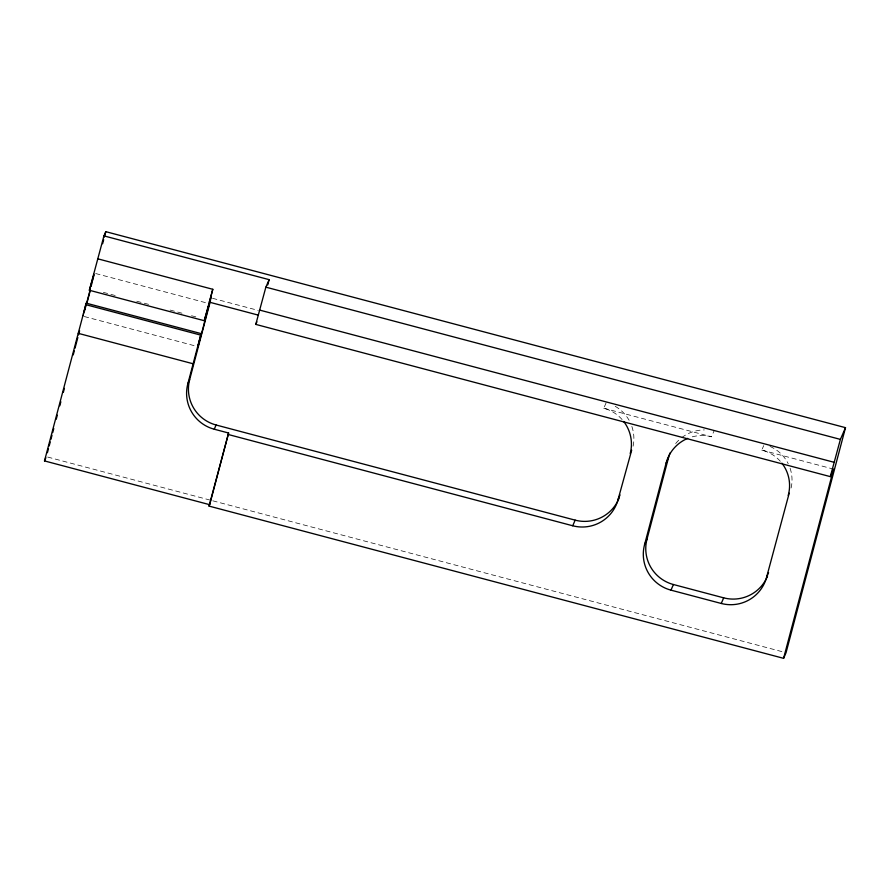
<?xml version="1.0" encoding="UTF-8"?>
<svg xmlns="http://www.w3.org/2000/svg" width="890" height="890" viewBox="0 0 890 890"><rect width="100%" height="100%" fill="white"/><g stroke="black" fill="none" stroke-linecap="round" stroke-linejoin="round"><path stroke-width="0.67" stroke-dasharray="4.45 3.34" d="M622.121 419.557A37.146 37.057 23.6 0 0 603.765 408.232L606.223 402.614M692.275 436.823A37.146 37.057 23.6 0 1 711.488 436.779L713.947 431.161M780.319 461.276A36.535 36.446 23.6 0 0 761.762 450.095L763.731 445.601M212.577 298.306L258.256 310.41M95.686 273.53L206.58 302.923M603.765 408.232L711.488 436.779M761.762 450.095L833.585 469.13M103.34 292.365L116.701 295.914M136.749 301.221L150.11 304.758M170.146 310.076L183.507 313.614M191.528 315.739L196.868 317.151M84.316 316.54L195.221 345.921M47.682 457.06L211.464 500.458M212.81 500.814L783.356 651.992M769.995 446.424A36.535 36.446 23.6 0 1 788.217 463.712M790.098 468.218A36.535 36.446 23.6 0 1 790.965 488.643M675.677 443.532A37.146 37.057 23.6 0 1 680.806 438.381M681.751 437.624A37.146 37.057 23.6 0 1 704.324 429.915M615.19 406.296A37.146 37.057 23.6 0 1 629.998 421.971M631.867 426.444A37.146 37.057 23.6 0 1 632.957 446.78"/><path stroke-width="1.33" d="M83.015 315.817L83.337 315.082M228.608 433.018L209.673 504.686L44.5 460.92L86.197 303.167L201.107 333.605L197.892 346.633L202.686 329.333L209.25 303.624L204.266 320.712L89.356 290.262L103.952 235.883L105.799 231.667L845.5 427.667L786.048 652.704L783.589 658.333L209.061 506.099L228.608 433.018L214.245 429.214A37.146 37.057 23.6 0 1 187.812 383.868L201.107 333.605M83.438 314.003L86.197 303.167M93.372 277.446L93.895 275.355M92.571 280.595L93.116 278.481M91.058 286.502L92.037 282.72M90.435 288.861L86.352 304.213M47.404 452.687L48.461 448.671M49.173 445.99L50.229 441.974M50.941 439.293L51.998 435.277M52.71 432.596L53.767 428.58M56.248 419.201L57.305 415.185M59.786 405.807L60.854 401.791M63.324 392.412L64.392 388.385M73.236 354.899L74.293 350.882M75.005 348.201L77.842 337.488M78.542 334.807L79.611 330.791M87.042 302.667L90.224 290.607M102.606 243.727L103.674 239.71M104.375 237.029L105.799 231.667M204.266 320.712L212.799 289.295L97.889 258.845M258.345 315.138L209.395 302.166L212.799 289.295M187.812 383.868L189.648 379.652L210.53 300.631M783.589 658.333L833.585 469.13L830.314 476.628L255.786 324.394L265.865 287.159L269.136 279.66L103.952 235.883M267.734 284.967L269.136 279.66M227.996 434.431L572.715 525.768A37.146 37.057 23.6 0 0 618.094 499.446L631.678 450.207M768.582 572.648L766.624 577.154A37.146 37.057 23.6 0 1 721.245 603.465L670.971 590.148A37.146 37.057 23.6 0 1 644.527 544.802L666.12 463.1L668.568 457.471A37.146 37.057 23.6 0 1 670.114 452.877M644.527 544.802L646.986 539.173L668.568 457.471M766.624 577.154L789.185 493.194M830.314 476.628L840.394 439.393L845.5 427.667M85.396 307.718L86.041 305.381M92.938 278.003L89.356 290.262M84.394 311.367L85.084 308.886M93.272 276.768L93.995 274.276M44.5 460.92L45.88 457.76M209.395 302.166L211.23 297.95M255.786 324.394L256.899 321.846M214.245 429.214L216.092 424.997A37.146 37.057 23.6 0 1 189.648 379.652M209.061 506.099L209.673 504.686M572.715 525.768L575.163 520.149A37.146 37.057 23.6 0 0 618.995 498.422M618.094 499.446L620.052 494.951M670.971 590.148L673.419 584.519A37.146 37.057 23.6 0 1 646.986 539.173M721.245 603.465L723.692 597.846A37.146 37.057 23.6 0 0 767.525 576.119M265.865 287.159L840.394 439.393M259.569 310.065L834.097 462.299M85.574 304.603L200.472 335.041M78.209 333.327L193.119 363.776M216.092 424.997L575.163 520.149M673.419 584.519L723.692 597.846M781.876 463.145A36.535 36.446 23.6 0 1 788.206 495.452M666.12 463.1A37.146 37.057 23.6 0 1 687.681 438.392M623.668 421.437A37.146 37.057 23.6 0 1 630.209 453.589"/></g></svg>
